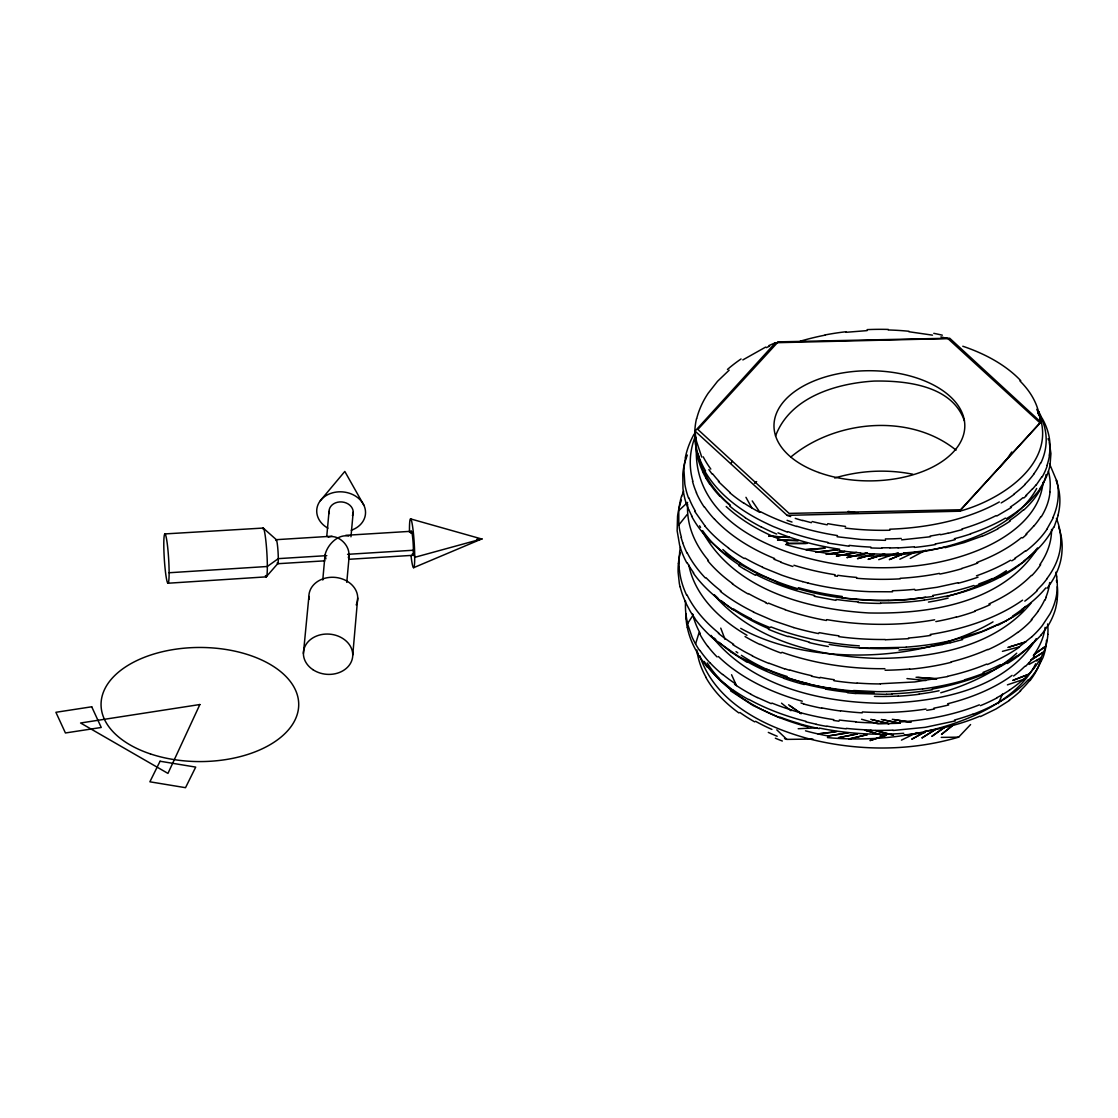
<?xml version="1.0" encoding="UTF-8"?>
<svg xmlns="http://www.w3.org/2000/svg" width="1118" height="1118" viewBox="0 0 1118 1118"><rect width="100%" height="100%" fill="white"/><g stroke="black" fill="none" stroke-linecap="round" stroke-linejoin="round"><path stroke-width="1.5" d="M348.327 557.742C351.918 547.233 338.712 533.496 328.203 537.199M325.017 555.073L325.897 558.832M1047.873 634.339C1047.119 647.043 1041.459 659.005 1033.577 668.83M352.757 654.98L357.718 597.99M322.767 580.018L325.031 554.905C327.322 544.885 337.86 533.747 348.76 536.095M326.749 536.416L329.041 511.415M346.776 582.38L349.347 554.221M350.954 536.808L353.204 512.156M1043.052 482.319C1040.117 513.483 1012.237 534.753 985.838 546.981C946.275 564.981 901.779 569.998 858.736 566.896C792.802 561.39 692.294 529.107 696.416 447.144M681.519 496.266A199.2 122.505 0.2 0 0 678.766 510.563L678.822 524.957L687.318 514.336M303.411 653.471L308.889 596.509M678.388 563.416L678.822 559.825A208.828 128.346 0.2 0 1 679.828 554.444L680.205 552.655M679.702 552.404L679.143 557.784A203.071 124.755 0.7 0 0 679.143 566.756M1050.012 465.451L1050.934 453.531L1049.131 441.624M1058.313 515.035L1053.967 527.375M695.564 643.982L699.099 632.55M681.728 496.294L683.545 491.012M775.529 436.076C789.979 397.1 836.334 383.362 874.122 381.07C906.363 380.497 952.229 385.528 964.415 420.857M1046.196 597.333L1044.981 600.24M998.346 703.585L1002.497 694.054M1053.408 517.494L1046.797 529.359M1036.218 638.658C1005.054 689.862 938.03 701.936 882.591 703.292C820.598 702.565 751.058 686.522 711.048 635.387M1036.26 550.252C1000.596 603.734 928.247 614.229 868.686 612.957C806.609 609.268 733.701 589.759 702.16 530.938M1041.864 476.757L1036.232 484.988M1011.762 451.993L1006.507 459.694L999.758 467.031M1037.28 668.969L1042.94 657.691A179.076 96.134 0.2 0 0 1046.462 640.293M730.934 463.411L732.22 461.399M693.216 614.942L687.486 623.704L692.168 637.316A189.934 116.3 1.3 0 0 699.616 650.508M1031.159 602.979C994.587 647.406 932.119 658.167 877.546 658.39C818.655 656.797 754.203 641.215 714.109 595.042M1047.105 588.208C1055.448 577.601 1061.331 564.688 1062.002 551.076A192.324 104.044 -1 0 0 1058.704 527.249M320.363 500.64L344.819 471.447L363.895 505.266M1041.096 635.178L1030.335 646.12L1017.142 656.224M277.977 563.36L266.182 576.86L167.938 583.233A24.708 2.166 86.4 0 1 163.801 545.36A24.708 2.166 86.4 0 1 167.658 547.135A24.708 2.166 86.4 0 1 167.868 583.205M1029.147 662.499L1025.541 666.398M695.075 431.101L775.473 342.737L947.924 338.6L1039.964 422.842L959.565 511.219L787.114 515.356L695.075 431.101L695.648 436.845A141.958 88.448 -3.2 0 0 695.801 438.494M1033.074 642.543L1031.858 643.87A180.166 98.035 1.9 0 1 1007.318 663.505M699.896 655.959C715.227 702.509 764.237 726.728 808.454 738.705C857.436 751.226 909.996 751.492 958.629 737.153L970.592 724.548M1036.805 590.332L1042.172 584.756A184.512 100.201 1.4 0 0 1046.853 578.998M678.836 510.563L687.612 502.415M790.719 457.122C835.104 420.019 909.842 412.752 956.058 450.149M1026.645 495.484L1023.878 497.985M1031.984 636.645L1019.169 646.889L1002.427 651.361M729.16 370.156L717.532 381.308L708.183 393.229A168.818 103.932 -1.5 0 0 701.21 405.75A179.942 111.311 -0.6 0 0 696.682 418.677M953.458 724.799L941.496 734.414L953.668 724.632M1020.077 509.501L1030.041 500.724L1037.127 492.717A171.669 92.724 1.5 0 0 1040.187 488.594M754.426 483.283L756.648 481.579M1024.703 561.11L1010.085 570.669L993.385 579.11M1034.471 654.296L1045.763 646.134L1034.457 654.282M1009.568 700.371L995.97 708.994L980.444 716.582M742.827 359.926L765.662 347.083M1011.399 507.432L996.865 515.971M1030.796 660.193L1043.709 651.948L1030.698 660.235M1015.479 558.539L1011.748 560.845M1012.419 617.304L1020.049 612.538A208.144 113.128 1.5 0 0 1023.669 610.051M1029.077 664.413L1040.984 657.691M925.494 731.619L911.743 739.222L925.229 731.787M910.276 558.385L925.55 550.252M1006.326 620.7L981.618 631.628L951.055 640.628A192.464 108.67 3 0 1 906.153 647.126M901.443 740.116L916.956 732.556M899.85 559.196L915.642 551.775M768.891 345.588L775.473 342.737M413.576 567.706L481.662 538.974L410.599 518.892M905.217 553.061L889.327 559.629L905.37 552.991M981.911 536.207L964.177 542.607L945.059 547.68M1012.908 680.401L1028.909 674.182L1012.95 680.331M878.72 559.685L898.201 552.641M979.62 584.616L974.826 586.279M1007.416 684.859L1023.641 679.367M1009.247 647.056L1025.863 641.886L1007.835 647.42M959.565 511.219C1002.147 499.872 1061.625 460.7 1036.763 409.342M834.685 478.015C859.896 470.496 886.979 469.015 912.791 474.228M962.458 529.555L948.078 533.314M962.696 639.552L950.202 642.85M481.662 538.974L414.708 557.337L413.38 550.238L347.558 554.332M955.289 720.9L925.131 727.343L892.975 730.487M957.916 582.73L937.01 587.285L915.111 590.318M947.589 676.586L914.776 681.952L880.355 683.741M942.46 644.569L921.12 648.105L898.998 650.103M856.947 733.995L838.472 737.698L857.31 733.953M855.004 552.683L836.39 556.163L856.654 552.348M805.519 730.823A173.416 102.157 3.5 0 0 828.145 735.979L846.969 732.961M828.131 735.993L848.716 732.709M933.334 596.411L911.044 599.178M930.497 536.738L901.653 539.854M922.602 688.912L899.962 691.064A189.808 108.698 3.2 0 1 876.819 691.623L853.551 690.505M835.006 731.829L817.957 733.925L836.767 731.647M838.053 549.665L815.833 552.166L838.151 549.679M846.116 332.298L867.149 330.607M914.231 546.8L898.117 547.946M908.599 638.685L885.386 639.762M906.209 647.294L870.978 647.993M169.084 572.751L267.314 566.491L278.284 558.637L326.777 555.632M345.769 535.312L411.438 531.274M476.883 539.267L482.11 538.946M324.849 560.831L277.627 563.724M348.774 559.307L412.738 555.325M881.347 719.489L900.158 723.234L878.021 723.863L861.559 719.265M164.933 533.915L263.219 528.059L276.328 539.673L332.046 536.207M798.196 728.74L817.048 727.818M892.555 591.799L869.678 591.674A189.571 109.746 3.3 0 1 846.829 589.955A188.565 110.5 3.3 0 1 807.937 583.051M784.515 738.551L786.848 739.389L812.87 739.054M941.272 737.391L958.629 737.153M886.602 694.39L855.885 693.426M805.771 543.404L786.625 543.502L807.266 543.432M885.526 540.357L861.195 539.505L837.102 536.738M882.284 554.249L860.608 553.368M881.795 548.253L870.866 547.974M798.336 540.581L777.471 539.952L798.084 540.609M789.56 537.479L768.681 536.067L789.434 537.437M917.738 677.466L936.898 678.766L916.061 677.27M856.36 599.29L841.98 597.781M908.836 331.725L932.51 335.148M906.977 678.584L925.942 680.555M849.093 546.227L827.683 542.999M839.003 721.208L833.497 720.425M834.755 575.91L837.438 576.329M857.981 513.106L848.115 511.359M835.943 600.366L814.197 596.285M894.204 719.657L911.072 722.312L892.29 719.293M883.234 719.908L900.158 723.234M819.857 677.955L811.472 676.222M818.614 633.613L815.805 633.04A197.383 115.965 3.1 0 1 793.738 627.575M816.252 724.24L805.701 721.809M940.909 336.895L947.924 338.6M872.208 719.74L889.131 723.751L870.754 719.335M809.46 642.179L788.483 636.296M875.101 730.571L893.561 735.127L876.833 731.018M807.965 583.009L802.612 581.639M811.389 522.693L802.724 520.373M801.019 703.012L803.562 703.711M866.24 730.599L882.885 735.406L864.549 730.096M793.752 627.561L772.873 620.56L753.434 612.133M784.487 668.844L769.226 663.281M790.664 516.586L787.114 515.356M787.254 532.084L773.321 526.55A195.985 116.328 3.4 0 1 766.724 523.476C742.072 511.89 718.65 494.994 704.759 471.083M776.884 581.975L757.627 573.772L740.074 564.255M780.993 562.005L773.935 559.238M779.428 717.658L753.029 705.514L730.473 690.77M771.252 703.683L757.361 697.492M765.984 670.031L738.355 656.308L715.101 639.873M765.481 602.742L767.773 603.762M762.518 567.385L781.901 575.225A194.546 114.916 3.2 0 0 802.64 581.612M755.349 575.239L744.826 569.369M746.894 662.163L731.116 652.087M732.905 644.751L743.498 651.081A203.728 121.499 2.9 0 0 752.512 655.791M732.723 609.338L717.141 598.2M745.301 517.676L734.596 510.032A189.431 114.972 2.6 0 1 729.677 506.007M789.895 705.724L801.271 713.717L788.609 704.787M732.556 689.848L718.72 678.864M724.492 553.578L711.076 541.895M781.51 703.18L790.971 710.727M730.208 492.703L718.385 481.509M776.786 729.844L786.848 739.389M714.276 638.043L715.8 639.51M707.065 666.971L697.828 654.323M704.983 525.921L694.739 511.387M712.152 474.13L708.868 469.588M694.599 617.919L693.426 616.256A206.984 126.068 1.7 0 1 690.197 611.211L684.761 600.911M752.218 500.92L759.877 512.268M709.692 484.178L705.779 477.959M1049.495 463.732L1056.51 480.405M745.958 497.314L751.757 507.768M686.759 562.829L684.985 559.363A199.242 122.086 1 0 1 679.632 545.207L677.145 530.784L677.55 516.278A190.982 117.194 -0.7 0 1 681.407 500.137M731.563 674.727L736.469 685.6M701.755 457.094L696.388 440.953M688.464 509.305L685.921 502.387M1056.426 518.459C1061.08 529.848 1062.142 542.719 1058.984 554.64A191.122 103.205 0.7 0 1 1046.658 578.956M720.747 628.12L725.023 639.342M679.381 570.348L679.087 566.756M1039.922 422.143L1039.964 422.842M686.047 618.855L685.893 613.656M697.604 654.617L697.506 652.171M409.495 532.252A24.456 2.138 86.4 0 1 412.207 524.021A24.456 2.138 86.4 0 1 414.638 561.641A24.456 2.138 86.4 0 1 411.005 555.632M410.879 533.342A12.102 1.062 86.4 0 1 412.332 534.907A12.102 1.062 86.4 0 1 413.38 550.475A12.102 1.062 86.4 0 1 412.276 554.067M275.894 540.511A12.102 1.062 86.4 0 1 278.047 551.775A12.102 1.062 86.4 0 1 277.264 562.829M262.716 528.786A24.456 2.138 86.4 0 1 266.909 553.48A24.456 2.138 86.4 0 1 265.441 575.574M327.923 528.171A24.456 19.942 5.2 0 1 323.451 497.468A24.456 19.942 5.2 0 1 361.016 500.808A24.456 19.942 5.2 0 1 351.262 530.253M329.321 513.525A12.102 9.866 5.2 0 1 341.982 501.954A12.102 9.866 5.2 0 1 352.45 515.58M309.127 599.36A24.456 19.942 5.2 0 1 335.917 577.475A24.456 19.942 5.2 0 1 356.181 604.922M1041.361 657.356A175.177 93.912 -0.6 0 1 1040.97 658.754M1040.774 660.179A173.318 93.018 0.7 0 1 1030.013 680.624M1029.608 680.527A175.316 94.205 1 0 1 1020.287 690.644M1020.706 690.784A178.852 96.595 1.5 0 1 1009.205 700.231M979.871 716.177A175.191 96.931 2.8 0 1 924.418 731.41M925.061 732.5A176.854 100.382 3.4 0 1 904.294 734.917M903.707 733.296A175.652 100.34 3.4 0 1 819.55 728.084M819.27 728.643A178.014 104.323 3.4 0 1 799.049 723.653M799.188 723.472A175.428 103.639 3.3 0 1 779.987 717.099M731.605 690.239A178.307 108.278 2.3 0 1 704.2 661.437M1006.438 663.072A182.625 99.46 1.9 0 1 990.967 671.331M990.702 671.149A182.891 100.285 2.3 0 1 954.646 684.062A182.5 101.249 2.8 0 1 932.091 689.079M932.482 689.666A184.526 104.072 3.2 0 1 892.052 693.817M892.122 694.068A173.038 99.362 3.4 0 1 886.574 694.222M855.871 693.537A193.694 111.814 3.4 0 1 847.514 692.755M847.612 692.238A179.257 104.421 3.3 0 1 825.657 689.107M825.853 688.646A184.023 107.286 3.4 0 1 804.611 684.034M804.275 684.551A186.343 109.983 3.2 0 1 783.886 678.402M784.095 678.165A184.596 109.899 3 0 1 747.439 661.814M731.228 652.018A183.604 111.437 2.2 0 1 719.084 642.361M1025.681 606.389A185.881 100.201 0.9 0 1 1012.587 616.074M1013.299 616.381A185.56 101.179 1.9 0 1 998.095 625.13M997.577 624.808A184.861 101.347 2.2 0 1 961.787 638.658M950.076 642.71A175.246 98.636 3.1 0 1 942.348 644.415M898.481 648.23A185.756 105.441 3.2 0 1 829.207 644.429M828.368 646.539A191.555 112.541 3.3 0 1 809.222 642.598M788.19 636.659A183.897 110.025 2.9 0 1 768.415 629.28M768.974 628.777A184.973 111.087 2.7 0 1 734.344 610.26M734.051 610.414A186.119 112.876 2.2 0 1 721.348 600.841M717.868 598.018A184.931 112.876 1.8 0 1 714.681 595.083M1037.546 547.932A184.204 99.334 1.1 0 1 1027.274 558.567A184.246 99.768 1.5 0 1 1014.781 568.419M1014.865 568.447A183.156 99.74 1.9 0 1 1000.107 577.293M999.939 577.195A184.26 100.732 2.2 0 1 983.267 584.924A182.346 100.41 2.5 0 1 964.932 591.394M964.988 591.436A185.602 102.814 2.7 0 1 945.227 596.565M945.059 596.355A182.625 101.85 3 0 1 924.251 600.045M924.32 600.156A183.827 103.862 3.2 0 1 880.551 602.993M880.593 603.427A183.632 105.469 3.4 0 1 858.247 602.504M858.303 601.889A180.417 104.128 3.4 0 1 836.25 599.416M814.659 595.447A183.352 107.51 3.4 0 1 793.906 589.941A184.861 109.536 3.2 0 1 756.131 574.694M744.728 569.425A194.798 117.334 2.7 0 1 738.76 565.666M739.613 565.191A181.563 110.249 2.3 0 1 702.635 530.645M700.567 527.43A183.338 112.387 1.5 0 1 699.575 525.823M1046.127 474.479A179.341 96.106 -0.3 0 1 1045.763 475.933M1045.484 477.386A179.788 96.4 0.5 0 1 1040.788 488.818M1040.676 488.804A175.596 94.499 1.2 0 1 1023.655 510.143M1023.208 509.99A181.074 97.559 1.4 0 1 1009.484 520.625M1010.295 520.988A180.11 98.063 2.1 0 1 997.815 528.521M998.136 528.702A177.105 97.406 2.6 0 1 982.079 536.319M944.654 547.177A176.756 99.181 3.2 0 1 903.596 552.963M903.791 553.522A177.413 101.291 3.5 0 1 882.27 554.193M860.664 552.893A172.563 100.159 3.6 0 1 839.283 550.531M839.688 549.217A175.498 102.143 3.6 0 1 777.96 532.839M776.633 534.041A180.515 108.236 3.1 0 1 761.288 526.913M761.204 526.969A174.771 105.819 2.7 0 1 745.245 517.718M730.431 505.685A171.599 104.435 2.4 0 1 720.006 495.931M719.643 496.057A175.428 107.524 1.9 0 1 709.958 484.108M705.933 477.931A166.037 102.395 1.1 0 1 702.607 471.6M702.747 471.572A176.071 108.698 0.9 0 1 695.815 445.453A174.576 108.013 -0.3 0 1 695.871 437.166M800.181 341.214A170.984 102.199 -3.2 0 1 805.086 339.83A175.596 104.002 -3.5 0 1 825.238 335.12M825.154 334.925A168.469 98.817 -3.6 0 1 846.005 331.739M867.149 329.628A172.689 100.145 -3.7 0 1 888.363 329.433M888.265 329.964A170.802 97.643 -3.6 0 1 909.032 331.277M933.782 333.346A158.546 90.46 -3.8 0 1 942.32 335.176M1037.252 668.955A176.504 95.309 1.2 0 1 1029.035 679.758M1028.392 679.576A177.846 96.33 1.5 0 1 989.71 707.093A180.389 98.691 2.2 0 1 972.981 714.276M972.828 714.15A177.399 97.741 2.5 0 1 954.465 720.048M892.891 730.124A181.046 103.345 3.3 0 1 870.936 730.292M870.922 730.012A180.11 103.569 3.4 0 1 846.214 728.363M846.116 728.824A183.743 106.797 3.4 0 1 827.04 726.155M826.929 726.42A175.079 103.066 3.2 0 1 816.182 724.352M805.994 721.334A181.242 107.552 3.1 0 1 748.976 699.421M748.655 699.616A186.287 112.024 2.6 0 1 732.751 689.736M719.265 678.626A174.646 106.35 1.9 0 1 707.54 666.831M698.275 654.226A183.45 112.429 1.2 0 1 687.318 627.464M687.29 627.477A187.419 115.21 0.7 0 1 686.089 618.855M1057.362 586.657A188.802 102.004 -1 0 1 1057.181 599.094M1056.398 580.438A188.802 102.004 -1 0 1 1056.706 581.989M1057.307 599.094A203.266 109.452 -0.4 0 1 1056.622 603.748L1055.63 608.402A175.316 94.723 0.9 0 1 1054.176 612.999A192.52 103.946 0.7 0 1 1048.488 625.046M1048.209 624.99A189.669 102.563 0.9 0 1 1040.9 635.122M1016.737 656.042A183.464 100.606 2.1 0 1 1001.295 665.084M1000.442 664.595A190.605 104.072 1.9 0 1 983.071 672.393M984.022 673.092A193.959 107.216 2.5 0 1 964.848 679.702M965.169 680.01A191.765 107.608 2.9 0 1 922.63 688.954M853.495 690.966A186.58 109.243 3.2 0 1 830.339 688.185M830.311 688.269A193.414 113.715 3.1 0 1 807.699 683.853M807.867 683.559A186.762 110.752 3 0 1 786.247 677.592M787.142 676.502A187.517 110.584 3.1 0 1 766.878 669.221M714.849 639.971A198.082 120.381 1.9 0 1 702.244 627.701A182.639 111.856 1.1 0 1 694.404 617.961M685.041 600.869A195.384 119.626 1.1 0 1 680.163 586.782M680.051 586.782A178.083 109.396 0.1 0 1 679.311 583.219L678.123 572.43A177.161 108.781 -0.6 0 1 678.416 563.43M1045.819 587.886A194.546 105.022 0.8 0 1 1022.006 609.352M1012.321 617.262A177.147 98.007 2.5 0 1 1006.228 620.644M870.978 648.272A200.765 115.615 3.2 0 1 859.141 647.671M859.309 645.855A192.254 111.562 3.2 0 1 770.847 626.905M770.078 627.617A193.456 115.238 2.8 0 1 750.695 619.037M751.086 618.743A191.332 114.497 2.7 0 1 733.478 608.905M717.267 598.144A201.464 122.016 2.1 0 1 704.019 586A187.475 114.469 1.4 0 1 693.244 573.003M693.705 572.891A197.495 120.311 1.7 0 1 687.235 562.745M1056.161 480.544A191.961 103.806 -1.2 0 1 1058.83 489.908A189.124 101.962 -0.7 0 1 1059.85 502.485A194.015 104.449 -0.4 0 1 1058.047 515.021M1053.547 527.319A191.248 103.191 0.8 0 1 1036.372 550.405A190.996 103.513 1.4 0 1 1024.004 560.817M992.518 578.523A195.384 107.048 2.2 0 1 978.795 583.959M973.918 585.483A192.827 106.783 2.6 0 1 932.733 595.433M911.114 599.36A187.167 107.216 3.3 0 1 888.181 600.534M888.167 600.45A187.656 108.278 3.3 0 1 865.025 599.961M865.039 599.751A200.346 114.888 3.3 0 1 856.374 599.164M842.329 596.481A190.633 110.514 3.3 0 1 798.392 587.663M797.204 589.284A192.506 114.637 3 0 1 776.451 582.422M740.982 563.696A179.607 108.362 2.5 0 1 725.358 553.172M711.006 541.909A189.99 116.062 1.7 0 1 700.064 529.345A186.972 114.735 1.1 0 1 691.595 516.125M691.916 516.069A195.496 119.724 1.4 0 1 688.646 509.277M685.893 502.387A195.608 120.339 0.7 0 1 682.958 488.37L682.791 474.256A186.846 115.028 -0.3 0 1 685.362 460.225M685.558 460.253A187.461 115.14 -1.1 0 1 687.304 455.068M1048.083 438.675A181.745 97.476 -0.4 0 1 1048.544 440.157M1049.942 465.451A181.214 97.28 0.6 0 1 1039.852 488.524M1019.909 509.431A175.051 95.435 2.2 0 1 1006.466 518.626M1005.445 518.095A181.759 98.943 2.1 0 1 970.536 533.733M970.731 533.887A175.302 96.749 2.7 0 1 954.339 538.722M955.177 539.631A187.027 104.226 3.1 0 1 935.165 543.949M935.542 544.522A178.433 101.389 3.5 0 1 914.482 547.415M898.061 547.708A201.561 113.016 3.4 0 1 889.928 547.96M889.886 547.722A183.324 104.393 3.5 0 1 881.739 547.778M870.866 547.093A179.509 103.219 3.6 0 1 849.289 545.374M827.949 542.398A180.445 106.028 3.5 0 1 787.715 531.581M705.556 470.916A178.782 109.941 1.6 0 1 695.745 445.118M695.55 445.118A171.487 106.126 0 0 1 694.809 431.869A174.408 107.957 0.1 0 1 696.5 418.663M727.469 369.443A172.983 106.42 -1.8 0 1 741.066 358.962M766.375 347.628A133 77.533 -4.2 0 1 769.575 346.161M1047.608 623.984A177.049 95.156 -0.5 0 1 1047.804 634.339M1033.507 668.816A180.208 97.49 1.4 0 1 1022.159 680.596M1021.992 680.541A179.341 97.434 1.7 0 1 1009.4 690.155M1009.47 690.183A182.513 99.614 2 0 1 996.669 697.814M996.921 697.953A183.045 100.62 2.4 0 1 980.444 705.654M979.354 704.843A181.451 100.466 2.7 0 1 899.766 721.99M877.923 722.955A174.604 100.257 3.3 0 1 855.787 722.032M855.815 721.725A189.026 107.789 3.4 0 1 839.325 720.02M833.749 719.643A182.388 106.476 3.3 0 1 791.474 710.098M791.53 710.014A179.858 106.448 3.1 0 1 771.909 703.068M757.263 697.576A164.025 99.544 2.3 0 1 750.667 694.194M750.765 694.138A186.217 112.191 2.6 0 1 734.54 684.3M735.476 683.797A181.996 109.536 2.6 0 1 722.787 674.433M722.535 674.531A182.416 110.598 2.2 0 1 710.112 662.89M710 662.918A184.372 112.373 1.8 0 1 699.952 650.424M687.752 623.676A182.849 112.457 0.4 0 1 685.6 601.107M1055.867 572.22A188.942 102.129 -1.1 0 1 1056.762 576.874M1056.594 576.888A192.017 103.471 -0.4 0 1 1057.181 589.326A190.032 102.437 0.4 0 1 1049.998 613.866L1042.311 625.563A188.229 102.171 1.4 0 1 1031.97 636.645M1019.476 647.029A185.378 101.906 2.2 0 1 1004.383 656.336A191.527 105.735 2.4 0 1 987.306 664.553M986.677 664.092A186.049 103.499 2.7 0 1 947.393 676.334M880.383 683.936A195.86 112.708 3.2 0 1 857.101 683.056M857.087 683.28A186.077 108.809 3.2 0 1 833.93 680.722M834.266 679.716A197.397 114.218 3.3 0 1 820.123 677.368M811.752 675.705A193.4 113.407 3.2 0 1 790.105 670.059M789.867 670.353A178.293 106.168 2.9 0 1 784.626 668.69M769.03 663.463A180.697 108.767 2.5 0 1 752.288 655.959M733.674 644.317A190.158 114.441 2.5 0 1 718.413 633.347M718.888 633.137A191.457 116.006 2.1 0 1 687.067 595M686.606 595.069A190.395 116.775 0.8 0 1 679.451 570.348M679.604 552.39A189.683 116.538 -0.1 0 1 680.499 547.023M1037.378 590.528A190.353 104.142 2 0 1 1024.801 601.135M1022.579 600.17A191.262 104.729 2 0 1 930.288 634.465M930.833 635.359A190.27 107.286 3 0 1 908.361 638.029M885.358 639.496A199.395 114.064 3.2 0 1 861.992 638.895A186.804 108.502 3.2 0 1 838.738 636.631M838.961 635.835A193.833 112.066 3.3 0 1 819.089 632.606M753.658 611.965A189.962 114.483 2.4 0 1 720.327 591.366M721.068 591.017A190.591 115.126 2.3 0 1 705.975 577.671M705.276 577.908A193.554 118.131 1.5 0 1 687.402 553.2M687.123 553.242A184.135 113.156 0.5 0 1 682.693 542.775M682.763 542.775A202.162 124 0.9 0 1 681.128 537.465M681.449 537.437A188.425 115.601 0.8 0 1 678.919 524.957M1056.762 480.377A192.254 103.639 -0.8 0 1 1058.285 491.263L1058.285 492.814A191.919 103.289 -0.2 0 1 1052.974 517.438M1046.895 529.373A186.832 101.291 1.4 0 1 1037.672 540.693A187.405 101.948 1.7 0 1 1025.835 551.202M1025.206 550.964A192.799 104.617 1.5 0 1 1014.837 558.231M1010.574 560.244A190.004 103.708 2 0 1 976.447 575.826M978.054 577.154A191.583 106.923 2.9 0 1 958.364 583.205M914.678 589.312A180.152 102.157 3.2 0 1 892.346 590.751M762.714 567.231A186.65 112.01 2.7 0 1 744.951 558.12M744.267 558.553A187.251 113.603 2.2 0 1 728.433 548.155M728.67 548.044A185.826 113.463 1.8 0 1 704.829 525.963M695.438 511.247A189.18 115.769 1.6 0 1 688.898 497.859M688.478 497.915A192.659 118.452 0.9 0 1 684.831 484.094L683.964 470.147A179.663 110.598 -0.8 0 1 685.614 457.975M685.264 457.947A184.903 113.938 -0.1 0 1 690.016 442.49A185.42 114.134 -0.7 0 1 694.096 434.105M1037.714 413.073A176.63 95.016 -1 0 1 1041.403 418.635M1042.255 418.481A180.627 97.21 -1 0 1 1049.313 455.096M1049.495 455.096A187.195 100.285 0.1 0 1 1047.021 465.326M1047.342 465.354A179.635 96.637 1.2 0 1 1042.255 476.827M1035.981 484.933A200.136 106.965 0.5 0 1 1032.641 488.929M1032.389 488.846A179.858 96.987 1.3 0 1 1026.058 495.288M1022.956 497.664A180.85 97.685 1.6 0 1 1010.406 506.985M996.18 515.566A181.577 99.418 2.4 0 1 961.857 528.996M947.938 533.16A195.273 107.58 2.8 0 1 940.517 534.753M940.154 534.25A179.677 100.299 3.1 0 1 930.078 536.053M901.234 538.457A181.451 101.794 3.3 0 1 885.33 538.946M837.494 535.578A180.236 105.05 3.6 0 1 796.98 526.271M796.785 526.494A175.26 104.295 3.3 0 1 760.603 511.751M759.751 512.351A181.284 109.48 2.8 0 1 743.959 503.072M743.763 503.184A171.739 105.092 2.1 0 1 729.886 492.828M719.028 481.299A185.015 112.806 2.4 0 1 712.739 473.976M710.824 469.085A175.442 107.216 2.4 0 1 703.222 456.843M696.416 440.953A169.056 105.274 -2.8 0 1 695.927 438.48M782.348 741.024A167.029 109.69 0 0 1 775.347 738.201M777.178 736.259A175.442 99.837 4.7 0 1 768.304 732.388M771.909 729.425A171.837 101.612 3.4 0 1 755.558 721.306M754.72 721.879A171.809 101.305 3.9 0 1 739.92 712.501M738.886 712.963A172.955 104.91 2.5 0 1 705.877 677.41M706.059 677.34A173.514 106.979 0.9 0 1 696.877 649.977M1045.106 627.366A176.756 94.82 -0.5 0 1 1033.339 655.595M1034.513 655.847A170.174 92.011 1.6 0 1 1029.287 662.541M1024.927 666.216A173.458 93.744 1.5 0 1 1013.607 676.013M1012.083 675.384A177.161 95.771 1.6 0 1 947.631 703.767M948.721 704.941A183.576 101.668 2.8 0 1 933.879 708.155M934.48 709.008A167.421 94.778 3.3 0 1 926.794 710.335M926.025 709.05A177.888 100.131 3.2 0 1 862.327 711.942M862.271 712.851A177.986 102.87 3.5 0 1 840.568 710.755M840.498 710.992A180.976 105.595 3.4 0 1 821.758 707.89M821.604 708.211A175.708 103.946 3.3 0 1 803.423 703.921M802.277 701.21A178.391 105.623 3.2 0 1 718.399 656.518M717.099 656.951A178.349 108.977 1.8 0 1 707.932 646.442M707.806 646.47A179.313 109.997 1.4 0 1 699.7 633.808M700.357 633.682A179.02 110.081 1.1 0 1 692.615 613.936M1049.662 582.548A179.369 96.33 -0.3 0 1 1048.684 588.487A185.993 99.823 0.1 0 1 1045.903 597.305M1044.519 600.17A181.731 97.615 0.5 0 1 1037.839 611.476M1037.965 611.504A187.307 100.718 0.8 0 1 1031.313 619.651M1031.928 619.819A171.32 92.976 1.7 0 1 1028.127 623.76A184.344 99.893 1.6 0 1 1017.799 632.495M1017.59 632.411A180.557 98.538 2.1 0 1 988.033 649.684M987.669 649.432A183.086 100.76 2.5 0 1 951.069 661.898M951.404 662.261A180.236 101.193 3.1 0 1 909.8 669.249M909.689 668.969A181.423 102.814 3.3 0 1 885.121 670.241M884.883 668.69A181.549 103.96 3.4 0 1 781.971 652.283M781.161 653.08A183.827 109.117 3.1 0 1 760.24 644.289M759.933 644.527A181.368 108.851 2.8 0 1 745.035 636.533M746.978 635.303A182.374 109.955 2.6 0 1 688.842 565.023M1051.563 529.401A182.29 98.524 -1.3 0 1 1039.95 564.52M1040.69 564.646A182.108 98.118 1 0 1 1031.858 575.574M1031.341 575.407A182.961 98.971 1.4 0 1 988.969 603.944M990.115 604.67A185.504 102.087 2.5 0 1 974.812 610.903M975.287 611.28A182.486 101.752 2.9 0 1 956.281 617.22M956.114 617.052A182.583 102.437 3.1 0 1 935.836 621.58M934.648 619.791A182.583 102.968 3.2 0 1 826.817 619.61M826.426 620.49A181.312 106.42 3.3 0 1 785.074 609.743M785.213 609.576A184.274 109.061 3.2 0 1 768.513 603.119M765.9 602.392A186.468 111.479 2.9 0 1 748.431 593.588M747.956 593.896A182.388 110.305 2.5 0 1 732.346 583.848M732.695 583.666A182.108 110.766 2.1 0 1 707.736 560.719M708.477 560.495A181.703 111.283 1.5 0 1 687.528 507.656A182.849 112.708 0.1 0 1 687.626 504.232M1048.418 471.265A182.248 98.202 -1.1 0 1 1049.774 492.018M1050.012 492.018A181.354 97.406 0.6 0 1 1047.468 503.799A181.116 97.448 0.9 0 1 1041.333 516.698M1040.858 516.614A177.147 95.379 1 0 1 1033.787 526.173M1033.633 526.131A188.341 101.263 0.9 0 1 1026.072 533.943M1026.813 534.18A171.795 93.465 2 0 1 1022.565 537.954M1021.531 537.562A180.683 98.118 1.8 0 1 976.978 562.452M977.747 563.039A184.358 101.78 2.7 0 1 961.746 568.419M961.983 568.643A180.333 100.802 3.1 0 1 939.875 574.065M939.372 573.38A180.459 101.235 3.1 0 1 900.116 578.313M900.269 578.831A179.551 103.066 3.4 0 1 856.556 578.258M856.668 577.419A182.835 105.12 3.5 0 1 837.773 575.281M835.16 574.736A182.318 106.084 3.5 0 1 793.934 565.247M792.914 566.505A173.639 104.142 2.9 0 1 780.727 562.27M774.662 558.553A179.243 107.943 2.8 0 1 714.626 519.269M714.528 519.297A180.641 110.249 2 0 1 704.717 507.167M704.34 507.251A180.557 110.934 1.3 0 1 696.374 492.842M696.542 492.814A179.621 110.542 1 0 1 692.503 481.243M692.867 481.215A179.942 110.906 0.7 0 1 694.795 437.599M1037.951 410.474A177.133 95.771 -1.8 0 1 1042.144 418.873M1041.808 418.929A178.363 95.743 -0.9 0 1 1046.182 440.408A175.833 94.178 0.1 0 1 1040.788 463.187M1040.397 463.131A178.81 95.645 0.3 0 1 1033.759 473.976M1033.912 474.004A176.267 94.499 0.8 0 1 1024.927 484.304M1025.234 484.387A176.784 95.212 1.4 0 1 1014.054 494.002M1014.389 494.142A177.51 96.288 1.9 0 1 1001.141 502.932M999.324 501.954A176.42 96.427 2.4 0 1 889.746 529.191M889.97 530.239A176.127 100.215 3.5 0 1 868.854 530.03A176.364 101.263 3.6 0 1 845.166 528.059M845.571 526.41A175.792 100.955 3.6 0 1 827.739 523.643M827.236 524.817A177.469 100.913 3.9 0 1 812.115 521.533M802.584 520.583A169.88 105.721 2.3 0 1 795.247 518.361M792.005 522.036A172.913 101.445 3.7 0 1 787.086 520.331M1037.462 659.732A172.899 92.389 -3 0 1 1036.903 661.073M1035.687 663.743A172.899 92.389 -3 0 1 827.418 737.587M808.062 726.938A173.276 102.632 3.4 0 1 707.261 662.96M1016.723 653.191A174.841 97.252 -3 0 1 940.769 692.769M939.092 690.742A175.973 98.636 3.2 0 1 919.066 694.082M919.15 694.264A174.156 98.705 3.4 0 1 898.341 696.165M898.299 696.025A175.316 100.103 3.5 0 1 874.43 696.402M874.262 692.964A175.233 100.927 3.5 0 1 741.388 655.316M737.796 652.87A175.233 100.927 3.5 0 1 736.049 651.626M993.022 621.874A175.792 97.769 -3 0 1 740.717 628.358M1006.396 570.739A175.512 93.982 0 0 1 946.639 596.495M948.134 598.102A175.694 98.049 3.1 0 1 928.471 602.085M925.662 597.25A175.246 98.636 3.3 0 1 722.857 549.525M1036.693 488.454A173.667 92.92 0 0 1 785.591 544.508M787.757 542.3A172.913 103.317 3.2 0 1 726.183 506.482M729.914 504.847A172.465 105.497 2 0 1 698.247 454.174M962.794 346.245A171.655 98.65 -3.6 0 1 1020.748 380.679M1019.965 380.986A171.012 92.277 -1.7 0 1 1038.482 411.62M1038.888 411.592A174.52 93.619 -1.7 0 1 1040.02 422.143M199.884 704.522L167.952 773.404L80.58 722.997L199.884 704.522M160.07 761.232L149.882 781.803L185.518 787.687L195.706 767.102L160.07 761.232M778.156 341.87L697.856 429.452L789.084 513.4L960.614 509.752L1040.914 422.171L949.685 338.223L778.156 341.87M944.444 727.413L931.811 736.371L944.403 727.455M935.095 729.719L921.875 737.978L935.095 729.691M886.406 735.169L869.986 740.577L886.308 735.239M884.673 554.151L868.085 559.363L884.604 554.193M874.178 554.179L857.464 558.679L874.22 554.151M867.316 734.596L848.911 739.026L867.302 734.638M867.107 553.005L846.885 557.602L867.107 552.991M91.718 706.786L55.9 712.292L65.431 732.975L101.249 727.469L91.718 706.786M844.942 551.509L826.02 554.346L844.984 551.537M824.832 548.183L805.84 549.623L824.93 548.197M150.469 753.937A98.831 57.06 0 0 0 298.716 704.522A98.831 57.06 0 0 0 150.469 655.106A98.831 57.06 0 0 0 150.469 753.937M312.83 669.612A24.708 20.138 5.2 0 0 352.505 657.845A24.708 20.138 5.2 0 0 318.909 635.22A24.708 20.138 5.2 0 0 312.83 669.612M818.865 472.537A95.421 55.089 0 0 0 964.75 427.705A95.421 55.089 0 0 0 824.539 377.185A95.421 55.089 0 0 0 818.865 472.537"/></g></svg>
